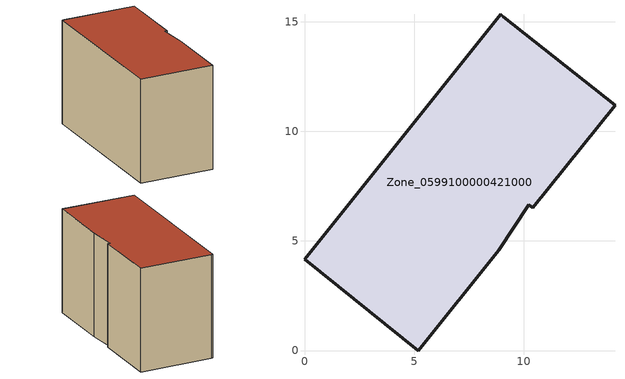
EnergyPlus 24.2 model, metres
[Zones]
Zone_0599100000421000
 floor ground (C_G): 8.94,15.33 9.06,15.23 14.16,11.19 10.4,6.51 10.23,6.65 8.85,4.57 5.18,0 0,4.15 z0
 wall outside (C_F): 0,4.15 5.18,0 8.85,4.57 10.23,6.65 10.4,6.51 14.16,11.19 9.06,15.23 8.94,15.33 0,4.15 z0:9.24
 roof outside (C_R): 9.06,15.23 8.94,15.33 0,4.15 5.18,0 8.85,4.57 10.23,6.65 10.4,6.51 14.16,11.19 z9.24
[BUILDING]
Pand.0599100000421000: North Axis=0; Terrain=City; Loads Convergence Tolerance Value=0.04; Temperature Convergence Tolerance Value=0.4; Solar Distribution=FullExterior; Maximum Number of Warmup Days=25; Minimum Number of Warmup Days=1
[Site:Location]
Rotterdam.The.Hague.AP_ZH_NLD Design_Conditions: Latitude=51.96; Longitude=4.45; Time Zone=1; Elevation=-4.5
[SITE:GROUNDTEMPERATURE:BUILDINGSURFACE]
18, 18, 18, 18, 18, 18, 18, 18, 18, 18, 18, 18
[MATERIAL] Thermal Absorptance=0.9; Solar Absorptance=0.7; Visible Absorptance=0.7
Name | Roughness | Thickness | Conductivity | Density | Specific Heat
G.D.1992-2005 | MediumSmooth | 0.15 | 0.06 | 540 | 1210
F.D.1992-2005 | Rough | 0.3 | 0.12 | 1920 | 840
R.D.1992-2005 | MediumRough | 0.2 | 0.08 | 1500 | 1000
[CONSTRUCTION]
C_G: G.D.1992-2005
C_F: F.D.1992-2005
C_R: R.D.1992-2005
[ZONE]
Zone_0599100000421000: Type=1; Multiplier=1; Ceiling Height=Autocalculate; Volume=Autocalculate; Floor Area=autocalculate; Part of Total Floor Area=Yes
[ZONEINFILTRATION:DESIGNFLOWRATE]
Infil_Zone_0599100000421000: Zone or ZoneList or Space or SpaceList=Zone_0599100000421000; Schedule=AlwaysOn; Design Flow Rate Calculation Method=Flow/Area; Flow Rate per Floor Area=0.0021; Constant Term Coefficient=1; Temperature Term Coefficient=0; Velocity Term Coefficient=0; Velocity Squared Term Coefficient=0
[HVACTEMPLATE:ZONE:IDEALLOADSAIRSYSTEM]
Zone_0599100000421000: Maximum Heating Supply Air Temperature=50; Minimum Cooling Supply Air Temperature=13; Maximum Heating Supply Air Humidity Ratio=0.0156; Minimum Cooling Supply Air Humidity Ratio=0.0077; Heating Limit=NoLimit; Cooling Limit=NoLimit; Dehumidification Control Type=ConstantSensibleHeatRatio; Cooling Sensible Heat Ratio=0.7; Dehumidification Setpoint=60; Humidification Control Type=None; Humidification Setpoint=30; Outdoor Air Method=None; Outdoor Air Flow Rate per Person=0.00944; Outdoor Air Flow Rate per Zone Floor Area=0; Outdoor Air Flow Rate per Zone=0; Demand Controlled Ventilation Type=None; Outdoor Air Economizer Type=NoEconomizer; Heat Recovery Type=None; Sensible Heat Recovery Effectiveness=0.7; Latent Heat Recovery Effectiveness=0.65
[ZONECONTROL:THERMOSTAT]
ThermostatControl_Zone_0599100000421000: Zone or ZoneList=Zone_0599100000421000; Control Type Schedule=DualSetpointControlType; Control 1=Thermostat_Zone_0599100000421000; Temperature Difference Between Cutout And Setpoint=0
[THERMOSTATSETPOINT:DUALSETPOINT]
Thermostat_Zone_0599100000421000: Heating Setpoint Temperature Schedule=HeatingSetpoint_Zone_0599100000421000; Cooling Setpoint Temperature Schedule=CoolingSetpoint_Zone_0599100000421000
[SCHEDULE:COMPACT]
HeatingSetpoint_Zone_0599100000421000: Through: 12/31, For: AllDays, Until: 24:00, 21
CoolingSetpoint_Zone_0599100000421000: Through: 12/31, For: AllDays, Until: 24:00, 24
DualSetpointControlType: Through: 12/31, For: AllDays, Until: 24:00, 4
AlwaysOn: Through: 12/31, For: AllDays, Until: 24:00, 1
